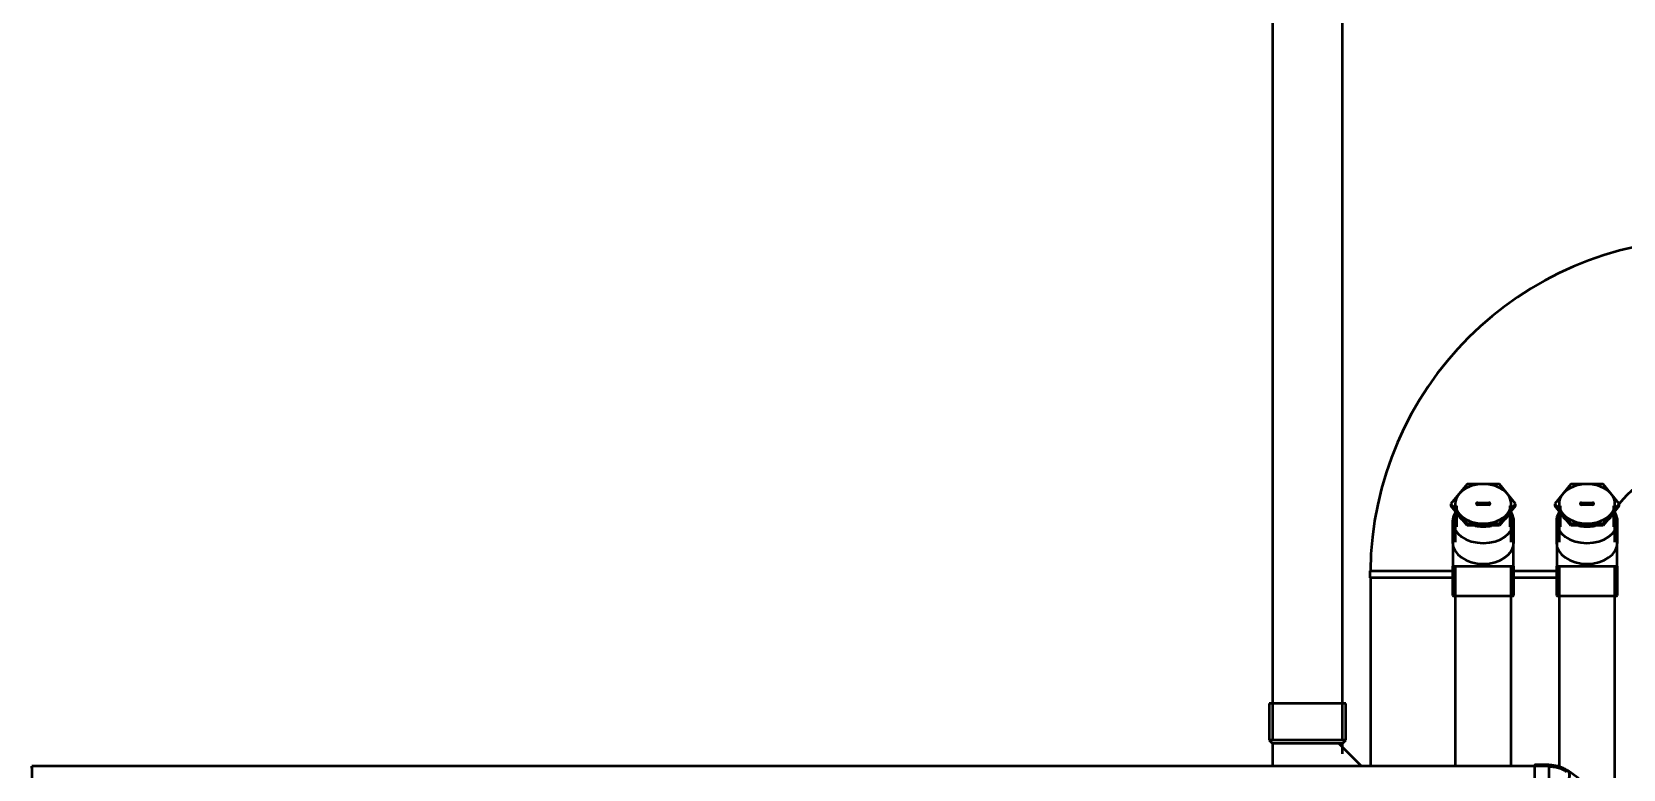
# Model space of a CAD drawing. Header units: millimetres. Extents: x -108050 to 96605, y 58136 to 140997.
# Drawn here: x -48546 to -42849, y 124824 to 127465 of the extents above; entities that cross this region are included whole.
import ezdxf

# ---------------------------------------------------------------- set-up
doc = ezdxf.new("R2010")
doc.units = ezdxf.units.MM
doc.linetypes.add('Center', pattern=[29.999999, 12, -6, 6, -6])
for name, color, linetype, lineweight in [('M-HVAC-DUCT', 70, 'Continuous', 50), ('P-PIPE', 3, 'Continuous', 50), ('P-PIPE-CNTR', 3, 'Center', 35)]:
    doc.layers.add(name, color=color, linetype=linetype, lineweight=lineweight)

# ---------------------------------------------------------------- blocks, each defined once
blk = doc.blocks.new('01_REC Elbow_C Flanged_ - 1 W-V33-HẦM')
at = {"layer": 'M-HVAC-DUCT'}
for p, q in [((-264.9, 812.5), (-113.7, 812.5)), ((105.5, 812.5), (402, 812.5)), ((402, 787.5), (402, 812.5)), ((-113.7, 787.5), (-264.9, 787.5)), ((402, 787.5), (105.5, 787.5)), ((-812.5, -402), (-812.5, 402)), ((-812.5, 402), (-787.5, 402)), ((-787.5, 402), (-787.5, -402)), ((-787.5, -402), (-812.5, -402))]:
    blk.add_line(p, q, dxfattribs=at)
for radius, start, end in [(1200, 270.5978, 359.4022), (400, 271.7996, 320.6697)]:
    blk.add_arc((-800, 800), radius, start, end, dxfattribs=at)
blk = doc.blocks.new('DSC_uPVC_Elbow_TienPhong - Standard-2066704-HẦM')
at = {"layer": 'P-PIPE'}
for p, q in [((-43114.8, 124839.2), (-43165.8, 124839.2)), ((-43011, 124793.4), (-43046.9, 124818.7)), ((-43165.8, 124740.6), (-43114.8, 124740.6)), ((-43103.7, 124738.1), (-43067.8, 124712.8))]:
    blk.add_line(p, q, dxfattribs=at)
at = {"layer": 'P-PIPE', "flags": 128}
for points in [[(-43047.5, 124817.8), (-43050.6, 124819.9), (-43053.8, 124821.9), (-43057, 124823.7), (-43060.3, 124825.5), (-43063.6, 124827.1), (-43066.9, 124828.6), (-43070.3, 124829.9), (-43073.8, 124831.2), (-43077.2, 124832.4), (-43080.7, 124833.4), (-43084.2, 124834.3), (-43087.7, 124835.2), (-43091.3, 124835.9), (-43094.8, 124836.5), (-43098.4, 124837), (-43102, 124837.5), (-43105.6, 124837.8), (-43109.2, 124838), (-43112.8, 124838.1), (-43114.8, 124838.1)], [(-43050.6, 124813.4), (-43053.6, 124815.4), (-43056.6, 124817.3), (-43059.6, 124819), (-43062.7, 124820.7), (-43065.9, 124822.2), (-43069.1, 124823.6), (-43072.3, 124824.9), (-43075.5, 124826.1), (-43078.8, 124827.2), (-43082.2, 124828.2), (-43085.5, 124829.1), (-43088.9, 124829.9), (-43092.3, 124830.6), (-43095.7, 124831.2), (-43099.1, 124831.7), (-43102.5, 124832.1), (-43106, 124832.4), (-43109.4, 124832.6), (-43112.9, 124832.7), (-43114.8, 124832.7)], [(-43114.8, 124741.6), (-43113.9, 124741.6), (-43113, 124741.6), (-43112.1, 124741.5), (-43111.3, 124741.4), (-43110.4, 124741.3), (-43109.6, 124741.2), (-43108.8, 124741.1), (-43108.1, 124740.9), (-43107.4, 124740.7), (-43106.7, 124740.5), (-43106.1, 124740.3), (-43105.5, 124740.1), (-43105, 124739.9), (-43104.5, 124739.7), (-43104.1, 124739.6), (-43103.8, 124739.4), (-43103.5, 124739.2), (-43103.3, 124739.1), (-43103.1, 124739), (-43103.1, 124739)]]:
    blk.add_lwpolyline(points, dxfattribs=at)
at = {"layer": 'P-PIPE'}
for centre, major_axis, ratio, start_param, end_param in [((-43165.8, 124789.9), (0, 49.3), 0.01, 0, 0.401917), ((-43165.8, 124789.9), (0, 49.3), 0.01, 3.923516, 6.27971), ((-43165.8, 124789.9), (0, 45), 0.01, 6.024687, 6.27971), ((-43165.8, 124789.9), (0, 45), 0.01, 5.888739, 6.017911), ((-43165.8, 124789.9), (0, 45), 0.01, 5.498349, 5.756112), ((-43114.8, 124789.9), (0, 49.3), 0.01, 3.923516, 6.27971), ((-43165.8, 124789.9), (0, 45), 0.01, 5.236311, 5.494312), ((-43075.3, 124778.4), (27.8, 39.4), 0.507022, 3.225944, 5.669405), ((-43075.3, 124778.4), (28.4, 40.3), 0.507022, 4.098609, 6.504687), ((-43075.3, 124778.4), (27.8, 39.4), 0.507022, 5.669405, 6.367537), ((-43039.4, 124753.1), (28.4, 40.3), 0.507022, 4.098609, 6.283185), ((-43165.8, 124789.9), (0, 49.3), 0.01, 2.73979, 3.138118), ((-43165.8, 124789.9), (0, 49.3), 0.01, 3.141593, 3.923516), ((-43165.8, 124789.9), (0, 45), 0.01, 3.141593, 3.399917), ((-43165.8, 124789.9), (0, 45), 0.01, 3.532544, 3.661716), ((-43165.8, 124789.9), (0, 45), 0.01, 3.664583, 3.923516), ((-43165.8, 124789.9), (0, 45), 0.01, 3.926625, 4.185315), ((-43114.8, 124789.9), (0, 49.3), 0.01, 3.141593, 3.923516), ((-43075.3, 124778.4), (28.4, 40.3), 0.507022, 3.051411, 4.098609), ((-43039.4, 124753.1), (28.4, 40.3), 0.507022, 3.051411, 4.098609)]:
    blk.add_ellipse(centre, major_axis=major_axis, ratio=ratio, start_param=start_param, end_param=end_param, dxfattribs=at)
blk = doc.blocks.new('DSC_uPVC_Elbow_TienPhong - Standard-2132933-HẦM')
at = {"layer": 'P-PIPE'}
for p, q in [((-43088.2, 125711.4), (-43088.2, 125636.5)), ((-42869, 125636.5), (-42869, 125711.4)), ((-43088.2, 125551.5), (-43088.2, 125445.5)), ((-42869, 125445.5), (-42869, 125551.5))]:
    blk.add_line(p, q, dxfattribs=at)
at = {"layer": 'P-PIPE', "flags": 128}
for points in [[(-43085.8, 125551.5), (-43085.8, 125556.3), (-43085.8, 125561.2), (-43085.8, 125566), (-43085.8, 125570.8), (-43085.8, 125575.6), (-43085.8, 125580.3), (-43085.8, 125585), (-43085.8, 125589.6), (-43085.8, 125594.2), (-43085.8, 125598.7), (-43085.8, 125603.1), (-43085.8, 125607.4), (-43085.8, 125611.7), (-43085.8, 125615.8), (-43085.8, 125619.9), (-43085.8, 125623.8), (-43085.8, 125627.6), (-43085.8, 125631.3), (-43085.8, 125634.9), (-43085.8, 125636.5)], [(-42871.4, 125636.5), (-42871.4, 125633), (-42871.4, 125629.3), (-42871.4, 125625.6), (-42871.4, 125621.7), (-42871.4, 125617.7), (-42871.4, 125613.6), (-42871.4, 125609.4), (-42871.4, 125605.1), (-42871.4, 125600.7), (-42871.4, 125596.3), (-42871.4, 125591.7), (-42871.4, 125587.1), (-42871.4, 125582.5), (-42871.4, 125577.7), (-42871.4, 125573), (-42871.4, 125568.2), (-42871.4, 125563.4), (-42871.4, 125558.5), (-42871.4, 125553.7), (-42871.4, 125551.5)]]:
    blk.add_lwpolyline(points, dxfattribs=at)
at = {"layer": 'P-PIPE'}
for centre, major_axis, ratio, start_param, end_param in [((-42978.6, 125711.4), (109.6, 0), 0.707107, 2.739546, 3.141593), ((-42978.6, 125711.4), (109.6, 0), 0.707107, 0, 0.402046), ((-42978.6, 125711.4), (109.6, 0), 0.707107, 3.141593, 6.283185), ((-42978.6, 125636.5), (109.6, 0), 0.707107, 3.141593, 6.283185), ((-42978.6, 125551.5), (109.6, 0), 0.007, 2.947425, 3.141593), ((-42978.6, 125551.5), (109.6, 0), 0.007, 3.141593, 6.283185), ((-42978.6, 125551.5), (107.2, 0), 0.007, 3.224266, 3.55496), ((-42978.6, 125551.5), (107.2, 0), 0.007, 5.869818, 6.200512), ((-42978.6, 125551.5), (109.6, 0), 0.007, 0, 0.194168), ((-42978.6, 125445.5), (109.6, 0), 0.007, 3.141593, 6.283185)]:
    blk.add_ellipse(centre, major_axis=major_axis, ratio=ratio, start_param=start_param, end_param=end_param, dxfattribs=at)
blk = doc.blocks.new('DSC_uPVC_Cap End2-TienPhong - Standard-V63-HẦM')
at = {"layer": 'P-PIPE'}
for p, q in [((-44173, 82898.5), (-44247.9, 82898.5)), ((-44207.7, 82889.7), (-44173, 82918)), ((-44165.9, 82918), (-44200.6, 82889.7)), ((-44165.9, 82902.5), (-44176.5, 82902.5)), ((-44165.9, 82918), (-44173, 82918)), ((-44095.1, 82860.2), (-44165.9, 82918)), ((-44243.8, 82860.2), (-44208.4, 82889.1)), ((-44243.8, 82744.5), (-44243.8, 82860.2)), ((-44243.8, 82860.2), (-44236.7, 82860.2)), ((-44201.3, 82889.1), (-44236.7, 82860.2)), ((-44236.7, 82860.2), (-44236.7, 82744.5)), ((-44095.1, 82744.5), (-44095.1, 82860.2)), ((-44169.5, 82782.3), (-44169.5, 82822.3)), ((-44169.5, 82802.3), (-44169.5, 82822.3)), ((-44169.5, 82782.3), (-44169.5, 82802.3)), ((-44165.9, 82782.3), (-44165.9, 82822.3)), ((-44165.9, 82782.3), (-44165.9, 82822.3)), ((-44162.4, 82822.3), (-44162.4, 82782.3)), ((-44162.4, 82822.3), (-44162.4, 82802.3)), ((-44162.4, 82802.3), (-44162.4, 82782.3)), ((-44208.4, 82715.6), (-44243.8, 82744.5)), ((-44243.8, 82744.5), (-44236.7, 82744.5)), ((-44236.7, 82744.5), (-44201.3, 82715.6)), ((-44165.9, 82686.7), (-44095.1, 82744.5)), ((-44247.9, 82706.2), (-44173, 82706.2)), ((-44173, 82686.7), (-44207.7, 82715)), ((-44200.6, 82715), (-44165.9, 82686.7)), ((-44176.5, 82702.2), (-44165.9, 82702.2)), ((-44173, 82686.7), (-44165.9, 82686.7))]:
    blk.add_line(p, q, dxfattribs=at)
for centre, major_axis, start_param, end_param in [((-44165.9, 82802.3), (0, 100.1), 4.712389, 7.853982), ((-44176.5, 82802.3), (0, 100.1), 0.379113, 0.668085), ((-44176.5, 82802.3), (0, 100.1), 1.281824, 1.570796), ((-44176.5, 82802.3), (0, 100.1), 1.570796, 1.859768), ((-44165.9, 82802.3), (0, 100.1), 1.570796, 4.712389), ((-44165.9, 82822.3), (0, 5), 4.712389, 7.853982), ((-44165.9, 82822.3), (0, 5), 4.712389, 7.853982), ((-44165.9, 82782.3), (0, 5), 1.570796, 4.712389), ((-44165.9, 82782.3), (0, 5), 1.570796, 4.712389), ((-44169.5, 82822.3), (0, 5), 4.712389, 5.759587), ((-44169.5, 82822.3), (0, 5), 4.712389, 5.759587), ((-44169.5, 82782.3), (0, 5), 3.665191, 4.712389), ((-44169.5, 82782.3), (0, 5), 3.665191, 4.712389), ((-44176.5, 82802.3), (0, 100.1), 2.473508, 2.76248)]:
    blk.add_ellipse(centre, major_axis=major_axis, ratio=0.707107, start_param=start_param, end_param=end_param, dxfattribs=at)

msp = doc.modelspace()

# ---------------------------------------------------------------- linework, layer by layer
at = {"layer": 'M-HVAC-DUCT'}
msp.add_line((-43754.1, 125508.9), (-43754.1, 124834.7), dxfattribs=at)
at = {"layer": 'P-PIPE'}
for p, q in [((-44104.2, 130302.2), (-44104.2, 124927.8)), ((-43854.2, 124927.8), (-43854.2, 130302.2)), ((-43450, 125763.8), (-43450, 125636.5)), ((-43250, 125636.5), (-43250, 125763.8)), ((-43078.6, 125763.8), (-43078.6, 125636.5)), ((-42878.6, 125636.5), (-42878.6, 125763.8)), ((-43450, 125551.4), (-43450, 124834.8)), ((-43250, 124834.8), (-43250, 125551.4)), ((-43078.6, 125551.5), (-43078.6, 124832.7)), ((-42878.6, 124471.1), (-42878.6, 125551.5)), ((-44116.1, 125058.8), (-44116.1, 124927.8)), ((-43842.3, 124927.8), (-43842.3, 125058.8)), ((-44116.1, 124927.8), (-44104.2, 124915.4)), ((-44104.2, 124915.4), (-44104.2, 124834.9)), ((-43785.6, 124834.7), (-43866.1, 124915.2)), ((-43854.2, 124915.4), (-43842.3, 124927.8)), ((-43854.2, 124879), (-43854.2, 124915.4)), ((-43114.8, 124834.9), (-48545.9, 124834.9))]:
    msp.add_line(p, q, dxfattribs=at)
for centre, major_axis, ratio, start_param, end_param in [((-43350, 125763.8), (100, 0), 0.707107, 3.484636, 3.631229), ((-43350, 125763.8), (100, 0), 0.707107, 5.793549, 5.940142), ((-42978.6, 125763.8), (100, 0), 0.707107, 3.484636, 3.631229), ((-42978.6, 125763.8), (100, 0), 0.707107, 5.793549, 5.940142), ((-43350, 125763.8), (100, 0), 0.707107, 3.699154, 3.845747), ((-43350, 125763.8), (100, 0), 0.707107, 4.412785, 4.678426), ((-43350, 125763.8), (100, 0), 0.707107, 4.746352, 5.001957), ((-43350, 125763.8), (100, 0), 0.707107, 5.579031, 5.725624), ((-42978.6, 125763.8), (100, 0), 0.707107, 3.699154, 3.845747), ((-42978.6, 125763.8), (100, 0), 0.707107, 4.412785, 4.678426), ((-42978.6, 125763.8), (100, 0), 0.707107, 4.746352, 5.011993), ((-42978.6, 125763.8), (100, 0), 0.707107, 5.579031, 5.725624), ((-43979.2, 125058.8), (136.9, 0), 0.004558, 1.573309, 3.141593), ((-43979.2, 125058.8), (136.9, 0), 0.004558, 0.002513, 1.573309), ((-43979.2, 124927.8), (136.9, 0), 0.004558, 1.573309, 3.141593), ((-43979.2, 124915.4), (125, 0), 0.004558, 0.002513, 3.141593), ((-43979.2, 124927.8), (136.9, 0), 0.004558, 0.002513, 1.573309), ((-48545.9, 124789.9), (0, 45), 0.01, 0, 1.570796), ((-48545.9, 124789.9), (0, 45), 0.01, 4.712389, 6.283185)]:
    msp.add_ellipse(centre, major_axis=major_axis, ratio=ratio, start_param=start_param, end_param=end_param, dxfattribs=at)
at = {"layer": 'P-PIPE-CNTR'}
for p, q in [((-43350, 125770.8), (-43350, 125774.4)), ((-42978.6, 125770.8), (-42978.6, 125774.4))]:
    msp.add_line(p, q, dxfattribs=at)

# ---------------------------------------------------------------- block references
at = {"layer": 'M-HVAC-DUCT', "rotation": 180}
msp.add_blockref('01_REC Elbow_C Flanged_ - 1 W-V33-HẦM', (-43354.1, 126321.4), dxfattribs=at)
at = {"layer": 'P-PIPE', "rotation": 90}
for p in [(39452.4, 169940.3), (39823.8, 169940.3)]:
    msp.add_blockref('DSC_uPVC_Cap End2-TienPhong - Standard-V63-HẦM', p, dxfattribs=at)
at = {"layer": 'P-PIPE'}
for name, p in [('DSC_uPVC_Elbow_TienPhong - Standard-2132933-HẦM', (-371.4, 0)), ('DSC_uPVC_Elbow_TienPhong - Standard-2132933-HẦM', (0, 0)), ('DSC_uPVC_Elbow_TienPhong - Standard-2066704-HẦM', (0, 0))]:
    msp.add_blockref(name, p, dxfattribs=at)

doc.saveas('drawing.dxf')
